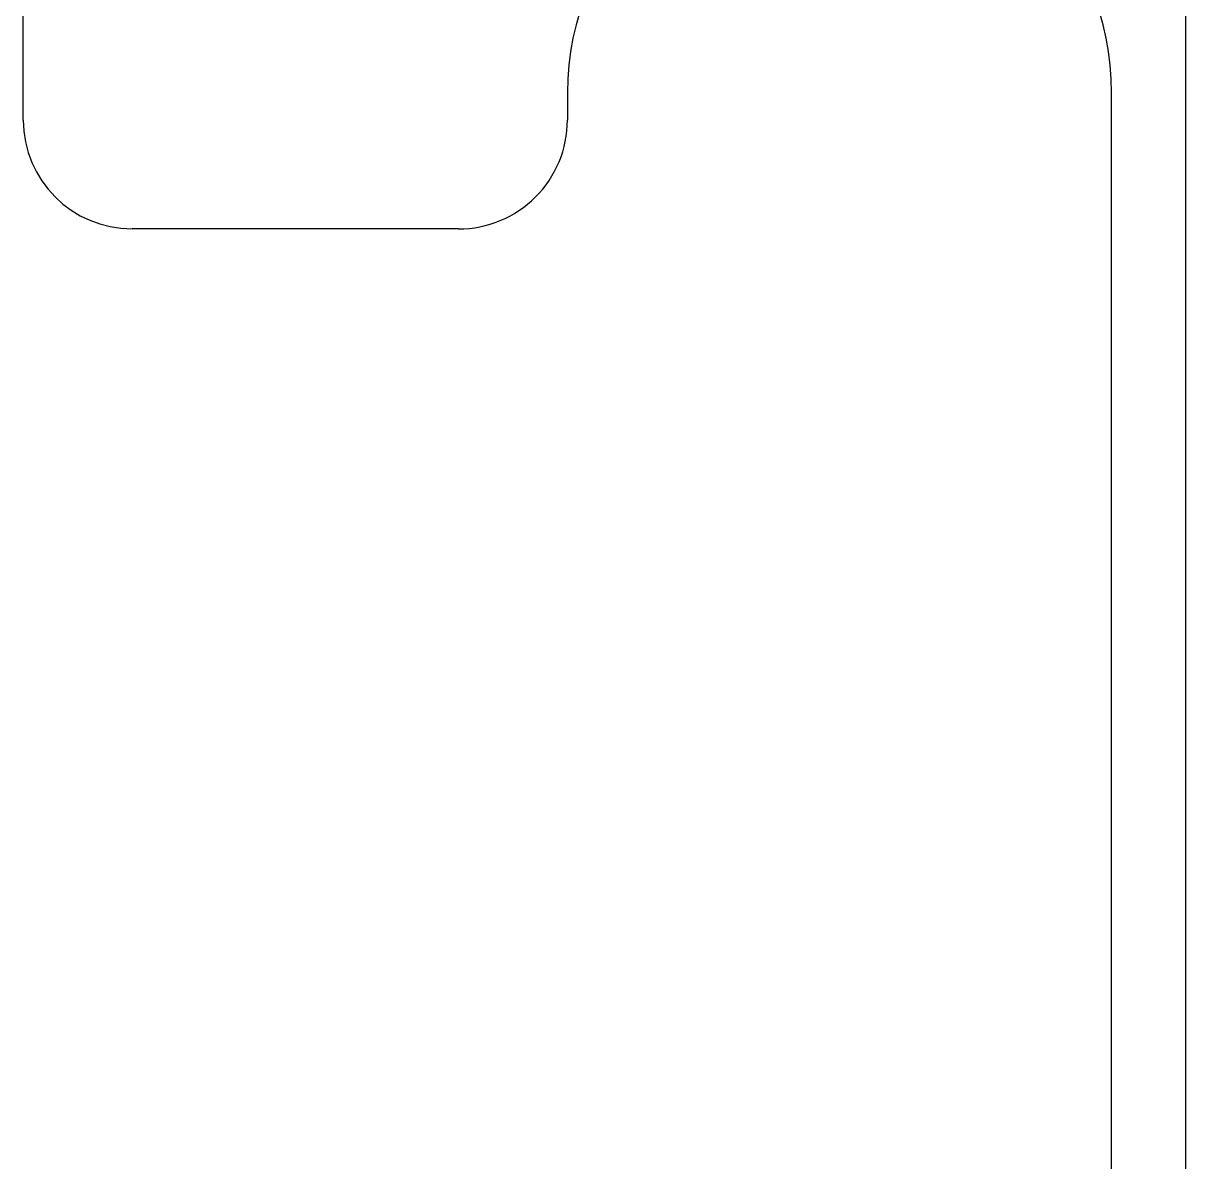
# Model space of a CAD drawing. Extents: x -82 to 113, y -82 to 93.
# Drawn here: x 24.9037 to 25.0105, y 71.1629 to 71.2675 of the extents above; entities that cross this region are included whole.
import ezdxf

# ---------------------------------------------------------------- set-up
doc = ezdxf.new("R2010")
doc.units = 0
doc.header["$MEASUREMENT"] = 0
doc.layers.get('0').update_dxf_attribs({"linetype": 'CONTINUOUS'})
doc.layers.add('VENT', color=5, linetype='CONTINUOUS')

# ---------------------------------------------------------------- blocks, each defined once
blk = doc.blocks.new('3206-1_Astragal_Component')
blk.add_line((0.6300000000000026, -0.5326798479704238), (0.3351963868895709, -0.5326798479704238))
blk = doc.blocks.new('3206_Astragal_Assembly')
at = {"rotation": 90}
blk.add_blockref('3206-1_Astragal_Component', (-0.002204388723948014, -2.250000082920671), dxfattribs=at)
blk = doc.blocks.new('3204-1_Sash_Component')
for p, q in [((0.55154059170194, 3.063724919317906), (0.2990516005198116, 3.063724919317906)), ((0.2990516005198116, 3.013724919317838), (0.3015516005198661, 3.013724919317951)), ((0.311551600519857, 3.00372491931796), (0.3115516005197433, 2.973724919317874)), ((0.3015516005197524, 2.963724919317883), (0.1215516005198025, 2.963724919317883))]:
    blk.add_line(p, q)
for centre, radius, start, end in [((0.2990516005198116, 3.038724919317872), 0.02500000000003411, 90, 270), ((0.3015516005198732, 3.003724919317968), 0.0099999999999838, 359.9999999999592, 90.00000000004071), ((0.3015516005197524, 2.973724919317874), 0.009999999999990905, 270, 0)]:
    blk.add_arc(centre, radius, start, end)
blk = doc.blocks.new('3205_Sash_Yoke_Assembly')
at = {"xscale": -1, "rotation": 270}
blk.add_blockref('3204-1_Sash_Component', (-2.601761474882306, -2.176540323288464), dxfattribs=at)
blk = doc.blocks.new('3200_Meeting_Stile_Assembly')
blk.add_blockref('3205_Sash_Yoke_Assembly', (-1.014875000000017, 2.240000082920659))
at = {"xscale": -1}
blk.add_blockref('3206_Astragal_Assembly', (-0.01562499999999966, 2.250000082920671), dxfattribs=at)

msp = doc.modelspace()

# ---------------------------------------------------------------- block references
at = {"layer": 'VENT', "xscale": -1, "rotation": 180}
msp.add_blockref('3200_Meeting_Stile_Assembly', (25.55656821522366, 71.62362920543643), dxfattribs=at)

doc.saveas('drawing.dxf')
